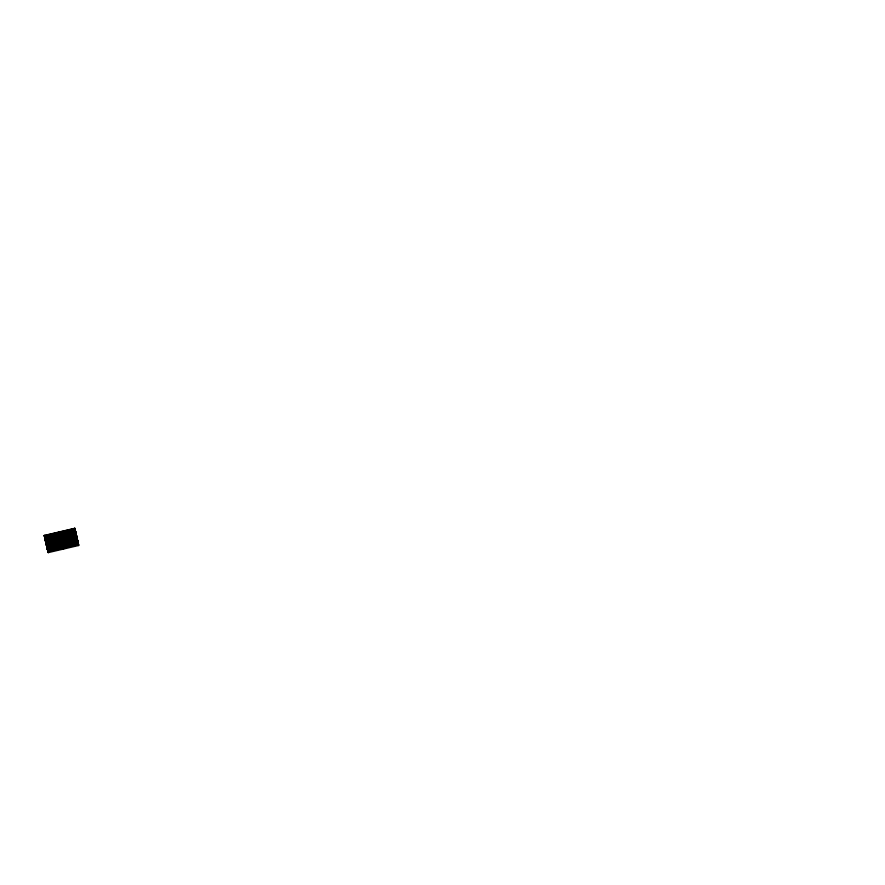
<?xml version="1.0" encoding="UTF-8"?>
<svg xmlns="http://www.w3.org/2000/svg" width="885" height="885" viewBox="0 0 885 885"><rect width="100%" height="100%" fill="white"/><g stroke="black" fill="none" stroke-linecap="round" stroke-linejoin="round"><path stroke-width="1.33" d="M75.336 531.221L78.665 545.492L48.188 552.638L44.25 535.436L74.816 528.279L78.754 545.492M44.394 535.679L74.771 528.478M44.925 535.912L59.45 532.516L44.493 536.111M74.428 529.009L59.914 532.505L74.893 528.998M44.46 536.31L75.037 529.23M44.681 537.261L75.258 530.181M44.903 538.213L75.468 531.044M44.858 538.357L75.49 531.122M44.98 538.489L48.719 552.494M70.125 532.538L50.357 537.626M45.124 539.164L50.511 537.881M75.69 531.985L68.997 533.578L75.712 532.073M50.522 537.991L45.091 539.452L75.656 532.305M45.212 539.573L75.601 532.46M45.29 539.916L60.291 536.498M75.69 532.803L60.711 536.31M45.268 540.215L47.989 551.775L78.555 544.629L76.353 534.828L72.382 535.757M70.546 534.208L75.933 533.024L45.29 540.315M52.171 539.518L54.815 538.899M70.833 535.126L73.488 534.507M76.077 533.965L45.511 541.266M45.533 541.355L75.977 534.02M45.743 542.217L76.376 534.916M45.755 542.295L76.32 535.148M72.537 536.741L76.597 535.867M45.965 543.158L76.53 535.989M72.758 537.693L75.413 537.162M46.186 544.109L76.763 536.885M50.511 543.899L53.177 543.257M76.884 537.77L46.407 545.06L76.995 537.991M46.606 545.901L77.205 538.788M77.216 538.943L46.628 546.001L44.338 535.436M46.872 547.041L48.067 551.742M77.305 539.717L46.85 546.952M47.071 547.903L77.659 540.68M47.093 547.992L77.659 540.835M47.359 548.634L51.418 547.671M75.192 542.129L77.913 541.465M47.303 548.844L77.88 541.631M47.314 548.932L77.758 541.609M77.98 542.56L47.524 549.795M47.746 550.747L78.322 543.523M47.967 551.698L78.533 544.518M71.685 539.385L72.913 544.618M71.552 539.408L72.769 544.563M70.523 536.996L72.349 544.751M70.678 538.246L71.287 540.812M67.194 539.109L67.802 541.72M60.423 534.673L59.815 532.073M59.372 532.173L59.981 534.783M56.065 543.08L57.293 548.28M55.622 543.18L56.54 547.085M52.126 542.582L53.056 546.543M51.197 541.034L52.602 546.565L51.253 541.443M47.292 546.001L44.814 535.48L45.755 539.905M44.25 535.436L48.277 552.605M74.816 528.279L77.57 540.835M74.738 528.323L75.789 533.257M78.212 545.503L74.329 528.577L75.258 532.991M63.676 548.91L60.622 535.967M63.233 549.01L60.191 536.067"/></g></svg>
